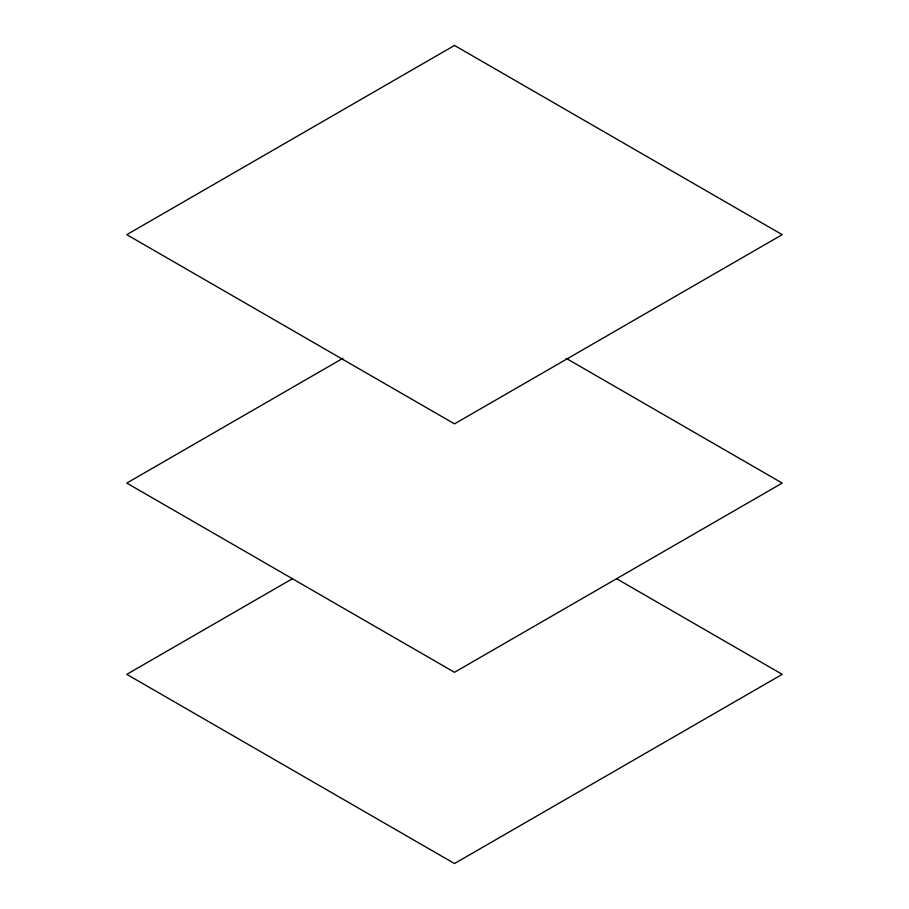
<?xml version="1.0" encoding="UTF-8"?>
<svg xmlns="http://www.w3.org/2000/svg" width="909" height="909" viewBox="0 0 909 909"><rect width="100%" height="100%" fill="white"/><g stroke="black" fill="none" stroke-linecap="round" stroke-linejoin="round"><path stroke-width="1.36" d="M342.886 358.316L126.783 483.088L454.5 672.296L782.217 483.088L566.114 358.316M292.346 578.76L126.783 674.342L454.5 863.55L782.217 674.342L616.654 578.76M454.5 45.45L126.783 234.658L454.5 423.867L782.217 234.658L454.5 45.45"/></g></svg>
